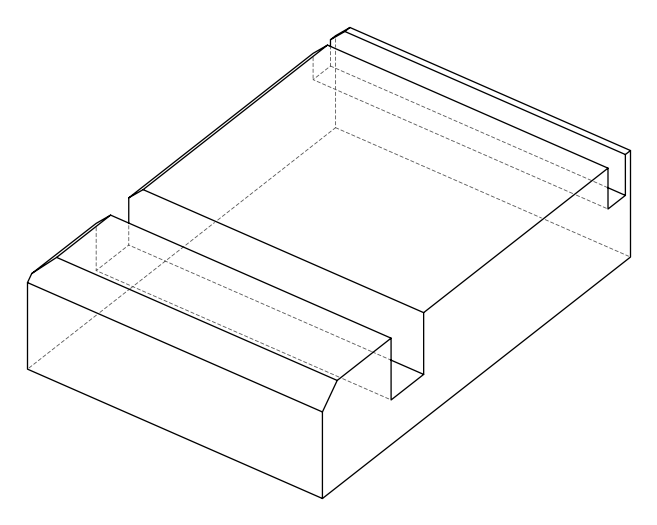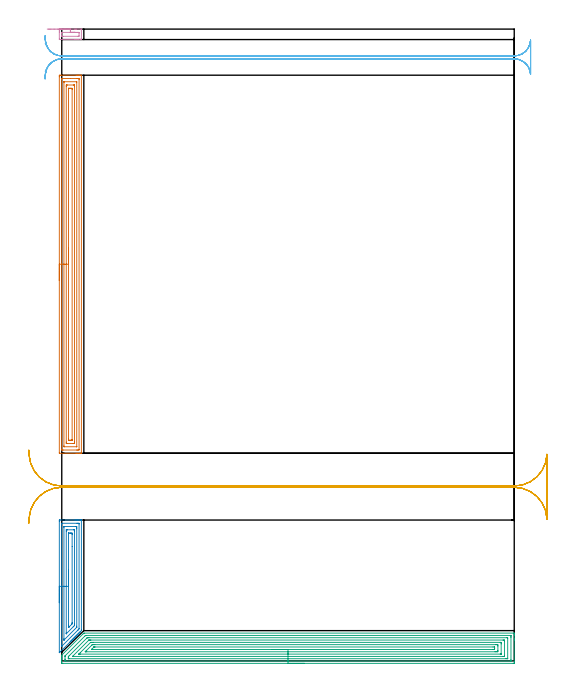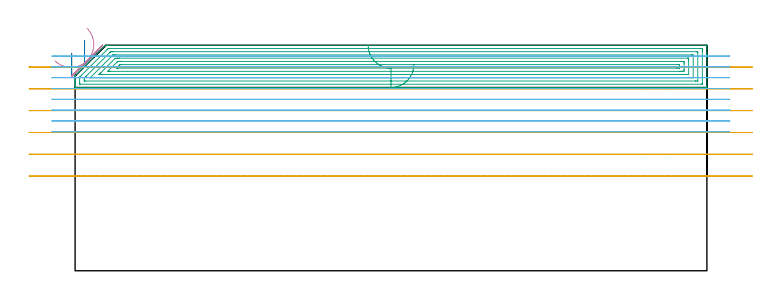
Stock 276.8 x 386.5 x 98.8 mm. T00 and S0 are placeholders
(PLAN: 6 operations, 2 tool changes, 48.4 min)
(1 AREA_MILL | FG_CHAMFER_SURFACE | UGT0205_001 | 9.53 min | 22338 mm3)
(2 AREA_MILL_1 | FG_CHAMFER_SURFACE_1 | UGT0205_001 | 3.27 min | 8410 mm3)
(3 AREA_MILL_2 | FG_CHAMFER_SURFACE_2 | UGT0205_001 | 15.52 min | 46167 mm3)
(4 AREA_MILL_3 | FG_CHAMFER_SURFACE_3 | UGT0205_001 | 0.48 min | 1210 mm3)
(5 MILL_RECTANGULAR_SLOT | SLOT_RECTANGULAR | UGT0201_019 | Follow Part, ap 10, ae 75% | 9.22 min | 645945 mm3)
(6 MILL_RECTANGULAR_SLOT_1 | SLOT_RECTANGULAR_1 | UGT0201_094 | Follow Part, ap 5, ae 75% | 10.35 min | 227543 mm3)
(TOOL UGT0205_001 | Chamfer Mill 20 x 3 x 45 deg. | D20 FL50 Z2)
(TOOL UGT0201_019 | End mill 40 mm | D40 FL63 Z6)
(TOOL UGT0201_094 | End mill 20 mm | D20 FL38 Z4)
(OP 1 AREA_MILL)
G17 G21 G94 G90
T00 M6
G54
G17 G0 G90 X-1.5 Y232.65 S1061 M3
G43 Z108.8 H0
Z95.3
G94 G1 Y232.688 Z94.428 F250.
Y232.802 Z93.563
Y232.991 Z92.712
Y233.253 Z91.88
Y233.587 Z91.074
Y233.99 Z90.3
Y234.458 Z89.564
Y234.99 Z88.872
Y235.579 Z88.229
Y236.222 Z87.64
Y236.914 Z87.108
Y237.65 Z86.64
Y238.424 Z86.237
Y239.23 Z85.903
Y240.062 Z85.641
Y240.914 Z85.452
Y241.778 Z85.338
Y242.65 Z85.3
Y357.35
X-1.499 Y357.703 Z85.301
X-1.494 Y358.236 Z85.303
X-1.492 Y358.292 Z85.306
X-0.963 Y358.296 Z85.834
X-0.368 Y358.3 Z86.429
X8.8 Z95.594
X9.386 Z96.183
X9.688 Z96.484
X10.274 Z97.07
X10.575 Z97.37
X11.179 Z97.978
X11.463 Z98.262
X11.635 Z98.435
X11.97 Y358.293 Z98.761
X11.997 Y358.29 Z98.788
X12. Y358.148 Z98.8
Y127.152
X11.997 Y127.01 Z98.788
X11.97 Y127.007 Z98.761
X11.635 Y127. Z98.434
X11.178 Z97.978
X10.575 Z97.37
X9.386 Z96.183
X8.8 Z95.594
X-1.257 Y127.001 Z85.54
X-1.492 Y127.01 Z85.306
X-1.499 Y127.244 Z85.299
Y127.278
X-1.5 Y242.65 Z85.3
X-0.086 Z86.714
Y355.929
X-0.075 Y356.29 Z86.725
X0.434 Y356.298 Z87.234
X5.314 Y356.3 Z92.114
X9.308 Z96.108
X9.688 Z96.488
X10.198 Y356.298 Z96.998
X10.575 Y356.29 Z97.375
X10.585 Y355.919 Z97.385
X10.586 Y355.909 Z97.386
Y129.371
X10.575 Y129.01 Z97.375
X10.066 Y129.002 Z96.866
X9.688 Y129. Z96.488
X9.18 Z95.98
X0.812 Z87.612
X0.302 Y129.002 Z87.102
X-0.075 Y129.01 Z86.725
X-0.086 Y129.381 Z86.714
Y129.392
Y242.65
X1.328 Z88.128
Y354.135
X1.329 Y354.228 Z88.129
X1.332 Y354.274 Z88.132
X1.334 Y354.289 Z88.134
X1.372 Y354.293 Z88.172
X1.536 Y354.299 Z88.336
X8.964 Z95.764
X9.074 Y354.295 Z95.874
X9.156 Y354.29 Z95.956
X9.165 Y354.257 Z95.965
X9.168 Y354.135 Z95.968
X9.171 Y353.762 Z95.971
Y131.165
Y131.072
X9.168 Y131.026 Z95.968
X9.166 Y131.012 Z95.966
X9.128 Y131.007 Z95.928
X8.964 Y131.001 Z95.764
X1.536 Z88.336
X1.426 Y131.005 Z88.226
X1.344 Y131.01 Z88.144
X1.335 Y131.043 Z88.135
X1.332 Y131.165 Z88.132
X1.329 Y131.538 Z88.129
X1.328 Y242.65 Z88.128
X2.743 Z89.543
Y351.459
X2.747 Y352.191 Z89.547
X2.75 Y352.29 Z89.55
X2.848 Y352.294 Z89.648
X3.057 Y352.298 Z89.857
X3.475 Y352.3 Z90.275
X7.076 Z93.876
X7.462 Y352.298 Z94.262
X7.655 Y352.294 Z94.455
X7.745 Y352.29 Z94.545
X7.75 Y352.227 Z94.55
X7.756 Y351.616 Z94.556
X7.757 Y351.459 Z94.557
Y133.841
X7.753 Y133.109 Z94.553
X7.75 Y133.01 Z94.55
X7.652 Y133.006 Z94.452
X7.443 Y133.002 Z94.243
X7.025 Y133. Z93.825
X3.424 Z90.224
X3.038 Y133.002 Z89.838
X2.845 Y133.006 Z89.645
X2.755 Y133.01 Z89.555
X2.75 Y133.073 Z89.55
X2.744 Y133.684 Z89.544
X2.743 Y133.841 Z89.543
Y242.65
X4.157 Z90.957
Y350.089
X4.159 Y350.227 Z90.959
X4.162 Y350.275 Z90.962
X4.165 Y350.291 Z90.965
X4.169 Y350.294 Z90.969
X4.207 Y350.297 Z91.007
X4.362 Y350.299 Z91.162
X4.629 Y350.3 Z91.429
X5.25 Z92.05
X5.517 Y350.299 Z92.317
X6.138 Y350.29 Z92.938
X6.336 Y350.285 Z93.136
X6.341 Y349.882 Z93.141
X6.342 Y349.676 Z93.142
X6.343 Y135.211 Z93.143
X6.341 Y135.074 Z93.141
X6.338 Y135.025 Z93.138
X6.335 Y135.009 Z93.135
X6.331 Y135.006 Z93.131
X6.293 Y135.003 Z93.093
X6.138 Y135.001 Z92.938
X5.871 Y135. Z92.671
X5.25 Z92.05
X4.983 Y135.001 Z91.783
X4.362 Y135.01 Z91.162
X4.164 Y135.015 Z90.964
X4.159 Y135.418 Z90.959
X4.158 Y135.624 Z90.958
X4.157 Y242.65 Z90.957
Y243.522 Z90.995
Y244.386 Z91.109
Y245.238 Z91.298
Y246.07 Z91.56
Y246.876 Z91.894
Y247.65 Z92.297
Y248.386 Z92.765
Y249.078 Z93.296
Y249.721 Z93.886
Y250.31 Z94.529
Y250.842 Z95.221
Y251.31 Z95.957
Y251.713 Z96.731
Y252.047 Z97.537
Y252.309 Z98.369
Y252.498 Z99.22
Y252.612 Z100.085
Y252.65 Z100.957
G0 Z108.8
M5
M2
(OP 2 AREA_MILL_1)
G17 G21 G94 G90
T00 M6
G54
G17 G0 G90 X-1.5 Y35.6 S1061 M3
G43 Z108.8 H0
Z95.3
G94 G1 Y35.638 Z94.428 F250.
Y35.752 Z93.564
Y35.941 Z92.712
Y36.203 Z91.88
Y36.537 Z91.074
Y36.94 Z90.3
Y37.409 Z89.564
Y37.94 Z88.872
Y38.529 Z88.229
Y39.172 Z87.64
Y39.864 Z87.108
Y40.6 Z86.64
Y41.374 Z86.237
Y42.18 Z85.903
Y43.012 Z85.641
Y43.864 Z85.452
Y44.729 Z85.338
Y45.6 Z85.3
Y85.283
X-1.499 Y85.634 Z85.301
X-1.493 Y86.166 Z85.304
X-1.491 Y86.193 Z85.305
X-0.963 Y86.2 Z85.834
X7.913 Z94.707
X8.558 Z95.356
X8.8 Z95.597
X9.446 Z96.243
X9.688 Z96.484
X10.172 Z96.971
X10.979 Z97.778
X11.463 Z98.262
X11.708 Z98.506
X11.976 Y86.193 Z98.768
X11.997 Y86.19 Z98.789
X12. Y86.079 Z98.8
Y18.911
X11.994 Y18.494 Z98.792
X11.522 Y18.021 Z98.32
X11.225 Y17.725 Z98.024
X11.167 Y17.666 Z97.964
X11.109 Y17.609 Z97.908
X10.929 Y17.428 Z97.728
X10.871 Y17.37 Z97.668
X10.814 Y17.314 Z97.613
X10.632 Y17.132 Z97.431
X10.575 Y17.074 Z97.372
X10.519 Y17.019 Z97.318
X10.335 Y16.835 Z97.134
X10.28 Y16.778 Z97.076
X10.224 Y16.723 Z97.023
X10.039 Y16.538 Z96.838
X9.984 Y16.482 Z96.78
X9.929 Y16.428 Z96.728
X9.742 Y16.242 Z96.541
X9.688 Y16.186 Z96.485
X9.633 Y16.133 Z96.432
X9.446 Y15.945 Z96.245
X9.392 Y15.891 Z96.189
X9.338 Y15.838 Z96.137
X9.149 Y15.649 Z95.948
X9.096 Y15.595 Z95.893
X9.043 Y15.543 Z95.842
X8.853 Y15.352 Z95.652
X8.8 Y15.299 Z95.597
X8.748 Y15.247 Z95.547
X8.556 Y15.056 Z95.355
X8.504 Y15.003 Z95.301
X8.453 Y14.952 Z95.252
X8.26 Y14.759 Z95.059
X8.209 Y14.707 Z95.005
X8.158 Y14.657 Z94.957
X7.963 Y14.463 Z94.762
X7.913 Y14.411 Z94.71
X7.862 Y14.362 Z94.661
X7.667 Y14.166 Z94.466
X7.617 Y14.115 Z94.414
X7.567 Y14.067 Z94.366
X7.37 Y13.87 Z94.169
X7.321 Y13.82 Z94.118
X7.272 Y13.772 Z94.071
X7.073 Y13.573 Z93.872
X7.025 Y13.524 Z93.822
X6.977 Y13.476 Z93.776
X6.777 Y13.276 Z93.576
X6.729 Y13.228 Z93.526
X6.682 Y13.181 Z93.481
X6.48 Y12.98 Z93.279
X6.433 Y12.932 Z93.23
X6.387 Y12.886 Z93.186
X6.184 Y12.683 Z92.983
X6.138 Y12.636 Z92.935
X6.091 Y12.591 Z92.89
X5.887 Y12.387 Z92.686
X5.842 Y12.34 Z92.639
X5.796 Y12.296 Z92.595
X5.591 Y12.09 Z92.39
X5.546 Y12.045 Z92.343
X5.501 Y12.001 Z92.3
X5.294 Y11.794 Z92.093
X5.25 Y11.749 Z92.047
X5.206 Y11.705 Z92.005
X4.998 Y11.497 Z91.797
X-0.963 Y5.536 Z85.835
X-1.23 Y5.27 Z85.569
X-1.407 Y5.098 Z85.391
X-1.492 Y5.019 Z85.305
X-1.499 Y5.208 Z85.301
X-1.5 Y5.239 Z85.3
Y45.6
X-0.086 Z86.714
X-0.085 Y83.865 Z86.715
X-0.075 Y84.19 Z86.725
X0.469 Y84.199 Z87.269
X9.343 Y84.2 Z96.143
X9.688 Z96.488
X10.233 Y84.198 Z97.033
X10.575 Y84.19 Z97.375
X10.585 Y83.855 Z97.385
X10.586 Y83.844 Z97.386
X10.585 Y19.79 Z97.385
X10.575 Y19.537 Z97.375
X10.266 Y19.22 Z97.066
X9.961 Y18.911 Z96.761
X9.824 Y18.774 Z96.624
X0.175 Y9.125 Z86.975
X0.048 Y9.002 Z86.848
X-0.075 Y8.886 Z86.725
X-0.085 Y9.125 Z86.715
X-0.086 Y9.135 Z86.714
Y45.6
X1.328 Z88.128
X1.329 Y81.557 Z88.129
X1.331 Y82.075 Z88.131
X1.333 Y82.167 Z88.133
X1.335 Y82.183 Z88.135
X1.369 Y82.19 Z88.169
X1.451 Y82.195 Z88.251
X1.576 Y82.199 Z88.376
X8.8 Z95.6
X8.925 Y82.196 Z95.725
X9.165 Y82.189 Z95.965
X9.166 Y82.075 Z95.966
X9.17 Y81.705 Z95.97
X9.171 Y81.186 Z95.971
Y80.814
Y21.208
X9.169 Y20.69 Z95.969
X9.167 Y20.598 Z95.967
X9.165 Y20.579 Z95.965
X9.153 Y20.562 Z95.953
X9.126 Y20.529 Z95.926
X9.045 Y20.445 Z95.845
X1.492 Y12.892 Z88.292
X1.44 Y12.843 Z88.24
X1.378 Y12.787 Z88.178
X1.335 Y12.751 Z88.135
X1.333 Y12.82 Z88.133
X1.33 Y12.934 Z88.13
X1.329 Y13.055 Z88.129
X1.328 Y13.573 Z88.128
Y45.6
X2.743 Z89.543
Y79.406
X2.748 Y80.135 Z89.548
X2.749 Y80.181 Z89.549
X2.783 Y80.19 Z89.583
X2.881 Y80.194 Z89.681
X3.079 Y80.198 Z89.879
X3.475 Y80.2 Z90.275
X3.571 Z90.371
X7.121 Z93.921
X7.462 Y80.199 Z94.262
X7.632 Y80.196 Z94.432
X7.717 Y80.191 Z94.517
X7.75 Y80.187 Z94.55
X7.757 Y79.406 Z94.557
Y22.469
X7.755 Y21.738 Z94.555
X7.753 Y21.658 Z94.553
X7.75 Y21.623 Z94.55
X7.722 Y21.58 Z94.522
X7.376 Y21.228 Z94.176
X7.025 Y20.874 Z93.825
X2.829 Y16.678 Z89.629
X2.784 Y16.634 Z89.584
X2.752 Y16.606 Z89.552
X2.748 Y16.605 Z89.548
X2.746 Y16.607 Z89.546
X2.745 Y16.636 Z89.545
X2.743 Y16.976 Z89.543
Y17.132
Y45.6
X4.157 Z90.957
Y77.833
X4.158 Y78.039 Z90.958
X4.162 Y78.176 Z90.962
X4.164 Y78.192 Z90.964
X4.167 Y78.195 Z90.967
X4.184 Y78.198 Z90.984
X4.678 Y78.2 Z91.478
X5.25 Z92.05
X5.567 Y78.199 Z92.367
X6.138 Y78.193 Z92.938
X6.321 Y78.19 Z93.121
X6.336 Y77.833 Z93.136
X6.34 Y77.627 Z93.14
X6.342 Y77.422 Z93.142
X6.343 Y69.996 Z93.143
Y23.359
X6.342 Y23.154 Z93.142
X6.338 Y22.811 Z93.138
X6.335 Y22.646 Z93.135
X6.138 Y22.436 Z92.938
X4.392 Y20.69 Z91.192
X4.377 Y20.676 Z91.177
X4.362 Y20.663 Z91.162
X4.164 Y20.502 Z90.964
X4.161 Y20.69 Z90.961
X4.158 Y20.895 Z90.958
X4.157 Y21.58 Z90.957
Y21.786
Y45.6
Y46.472 Z90.995
Y47.337 Z91.109
Y48.188 Z91.298
Y49.02 Z91.56
Y49.826 Z91.894
Y50.6 Z92.297
Y51.336 Z92.765
Y52.028 Z93.296
Y52.671 Z93.886
Y53.261 Z94.529
Y53.792 Z95.221
Y54.26 Z95.957
Y54.663 Z96.731
Y54.997 Z97.537
Y55.259 Z98.369
Y55.448 Z99.22
Y55.562 Z100.085
Y55.6 Z100.957
G0 Z108.8
M5
M2
(OP 3 AREA_MILL_2)
G17 G21 G94 G90
T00 M6
G54
G17 G0 G90 X148.4 Y-1.5 S1061 M3
G43 Z108.8 H0
Z90.3
G94 G1 X148.362 Z89.428 F250.
X148.248 Z88.564
X148.059 Z87.712
X147.797 Z86.88
X147.463 Z86.074
X147.06 Z85.3
X146.591 Z84.564
X146.06 Z83.872
X145.471 Z83.229
X144.828 Z82.64
X144.136 Z82.109
X143.4 Z81.64
X142.626 Z81.237
X141.82 Z80.903
X140.988 Z80.641
X140.136 Z80.452
X139.272 Z80.338
X138.4 Z80.3
X0.598
X0.155 Y-1.495 Z80.302
X0.01 Y-1.491 Z80.305
X0. Y-1.058 Z80.737
Y-0.768 Z81.028
Y-0.177 Z81.617
Y0.403 Z82.201
Y0.704 Z82.5
Y1.284 Z83.081
Y1.584 Z83.38
Y2.185 Z83.984
Y2.465 Z84.265
Y3.306 Z85.106
Y3.336 Z85.136
Y3.5 Z85.297
X13.031 Y16.531 Z98.33
X13.502 Y17. Z98.798
X13.977 Z98.8
X276.648
X276.79 Y16.994 Z98.793
X276.8 Y16.698 Z98.498
Y16.278 Z98.077
Y15.677 Z97.472
Y13.615 Z95.412
Y13.035 Z94.829
Y12.444 Z94.24
Y-0.468 Z81.33
X276.796 Y-1.058 Z80.739
X276.79 Y-1.491 Z80.306
X276.645 Y-1.496 Z80.302
X276.202 Y-1.5 Z80.3
X138.4
Y-0.086 Z81.714
X2.382 Y-0.085 Z81.715
X2.288 Y-0.084 Z81.716
X2.026 Y-0.079 Z81.721
X2.01 Y0.006 Z81.806
X2.003 Y0.197 Z81.997
X2.001 Y0.704 Z82.504
X2. Y1.081 Z82.881
X2.001 Y2.841 Z84.641
X2.006 Y2.968 Z84.768
X2.01 Y3.03 Z84.83
X2.038 Y3.076 Z84.876
X2.297 Y3.346 Z85.146
X2.339 Y3.389 Z85.189
X13.977 Y15.027 Z96.827
X14.306 Y15.352 Z97.152
X14.497 Y15.538 Z97.338
X14.53 Y15.568 Z97.368
X14.571 Y15.579 Z97.379
X14.669 Y15.582 Z97.382
X14.869 Y15.585 Z97.385
X274.418
X274.512 Y15.584 Z97.384
X274.774 Y15.579 Z97.379
X274.79 Y15.494 Z97.294
X274.796 Y15.303 Z97.103
X274.799 Y14.796 Z96.596
X274.8 Y14.419 Z96.219
X274.799 Y0.704 Z82.504
X274.798 Y0.329 Z82.129
X274.79 Y-0.05 Z81.75
X274.784 Y-0.08 Z81.72
X274.767 Y-0.081 Z81.719
X274.718 Y-0.084 Z81.716
X274.618 Y-0.085 Z81.715
X274.418 Y-0.086 Z81.714
X138.4
Y1.328 Z83.128
X4.425 Y1.329 Z83.129
X4.166 Y1.33 Z83.13
X4.08 Y1.332 Z83.132
X4.019 Y1.335 Z83.135
X4.01 Y1.421 Z83.221
X4.005 Y1.584 Z83.384
X4.002 Y1.746 Z83.546
X4.01 Y2.465 Z84.265
X4.02 Y2.609 Z84.409
X4.166 Y2.762 Z84.562
X4.458 Y3.058 Z84.858
X4.745 Y3.346 Z85.146
X15.093 Y13.694 Z95.494
X15.317 Y13.915 Z95.715
X15.541 Y14.132 Z95.932
X15.573 Y14.162 Z95.962
X15.632 Y14.165 Z95.965
X15.761 Y14.168 Z95.968
X16.394 Y14.171 Z95.971
X16.653
X272.375
X272.634 Y14.169 Z95.969
X272.72 Y14.168 Z95.968
X272.781 Y14.165 Z95.965
X272.79 Y14.079 Z95.879
X272.796 Y13.915 Z95.715
X272.799 Y13.753 Z95.553
Y1.584 Z83.384
X272.798 Y1.423 Z83.223
X272.792 Y1.367 Z83.167
X272.787 Y1.335 Z83.135
X272.763 Y1.334 Z83.134
X272.634 Y1.332 Z83.132
X272.001 Y1.329 Z83.129
X271.742
X138.4 Y1.328 Z83.128
Y2.743 Z84.543
X6.688
X6.639 Y2.745 Z84.545
X6.609 Y2.747 Z84.547
X6.608 Y2.748 Z84.548
X6.617 Y2.761 Z84.561
X6.683 Y2.833 Z84.633
X6.726 Y2.877 Z84.677
X16.326 Y12.477 Z94.277
X16.435 Y12.585 Z94.385
X16.525 Y12.671 Z94.471
X16.587 Y12.726 Z94.526
X16.619 Y12.75 Z94.55
X16.653 Y12.752 Z94.552
X16.936 Y12.755 Z94.555
X17.545 Y12.757 Z94.557
X17.825
X269.958
X270.241 Y12.756 Z94.556
X270.685 Y12.752 Z94.552
X270.784 Y12.75 Z94.55
X270.79 Y12.577 Z94.377
X270.799 Y12.204 Z94.004
Y2.931 Z84.731
X270.797 Y2.827 Z84.627
X270.794 Y2.775 Z84.575
X270.791 Y2.754 Z84.554
X270.771 Y2.75 Z84.55
X270.566 Y2.746 Z84.546
X269.958 Y2.743 Z84.543
X269.677
X138.4
Y4.157 Z85.957
X11.372
X10.478 Y4.158 Z85.958
X10.477 Y4.16 Z85.96
X10.474 Y4.163 Z85.963
X10.532 Y4.227 Z86.027
X10.911 Y4.612 Z86.412
X11.301 Y5.003 Z86.803
X17.545 Y11.246 Z93.046
X17.56 Y11.258 Z93.058
X17.583 Y11.273 Z93.073
X18.372 Y11.337 Z93.137
X18.436 Y11.339 Z93.139
X19.258 Y11.343 Z93.143
X19.328
X268.245
X268.387 Y11.341 Z93.141
X268.67 Y11.336 Z93.136
X268.791 Y11.33 Z93.13
X268.794 Y11.314 Z93.114
X268.796 Y11.273 Z93.073
X268.8 Y10.656 Z92.456
Y10.392 Z92.192
X268.799 Y4.227 Z86.027
X268.798 Y4.188 Z85.988
X268.794 Y4.17 Z85.97
X268.793 Y4.166 Z85.966
X268.741 Y4.164 Z85.964
X268.458 Y4.158 Z85.958
X268.316 Y4.157 Z85.957
X268.245
X138.4
Y5.571 Z87.371
X15.291
X14.869 Y5.572 Z87.372
X14.395 Y5.575 Z87.375
X14.366 Y5.578 Z87.378
X14.347 Y5.588 Z87.388
X14.802 Y6.054 Z87.854
X18.347 Y9.599 Z91.399
X18.436 Y9.687 Z91.487
X18.678 Y9.918 Z91.718
X18.912 Y9.923 Z91.723
X19.328 Y9.927 Z91.727
X19.798 Y9.929 Z91.729
X20.22
X265.499 Y9.928 Z91.728
X265.971 Y9.926 Z91.726
X266.391 Y9.922 Z91.722
X266.79 Y9.909 Z91.709
X266.795 Y9.512 Z91.312
X266.799 Y9.108 Z90.908
Y6.466 Z88.266
X266.796 Y5.988 Z87.788
X266.793 Y5.591 Z87.391
X266.391 Y5.578 Z87.378
X265.919 Y5.574 Z87.374
X265.499 Y5.572 Z87.372
X265.029 Y5.571 Z87.371
X138.4
Y6.985 Z88.785
X18.903
X18.436 Y6.986 Z88.786
X18.316 Y6.988 Z88.788
X18.22 Y6.992 Z88.792
X18.202 Y6.996 Z88.796
X18.205 Y7. Z88.8
X18.251 Y7.052 Z88.852
X18.303 Y7.105 Z88.905
X18.436 Y7.239 Z89.039
X19.328 Y8.131 Z89.931
X19.58 Y8.382 Z90.182
X19.673 Y8.473 Z90.273
X19.702 Y8.498 Z90.298
X19.717 Y8.508 Z90.308
X19.737 Y8.51 Z90.31
X19.833 Y8.512 Z90.312
X20.22 Y8.515 Z90.315
X20.338
X263.833
X264.607 Y8.514 Z90.314
X264.727 Y8.512 Z90.312
X264.776 Y8.508 Z90.308
X264.791 Y8.504 Z90.304
X264.795 Y8.497 Z90.297
X264.798 Y8.485 Z90.285
X264.8 Y8.44 Z90.24
Y7.75 Z89.55
X264.799 Y7.56 Z89.36
X264.797 Y7.369 Z89.169
X264.79 Y6.994 Z88.794
X264.607 Y6.989 Z88.789
X264.488 Y6.987 Z88.787
X263.715 Y6.985 Z88.785
X263.597
X138.4
X137.528 Z88.823
X136.663 Z88.937
X135.812 Z89.126
X134.98 Z89.388
X134.174 Z89.722
X133.4 Z90.125
X132.664 Z90.594
X131.972 Z91.125
X131.329 Z91.714
X130.74 Z92.357
X130.208 Z93.05
X129.74 Z93.785
X129.337 Z94.559
X129.003 Z95.365
X128.741 Z96.197
X128.552 Z97.049
X128.438 Z97.914
X128.4 Z98.785
G0 Z108.8
M5
M2
(OP 4 AREA_MILL_3)
G17 G21 G94 G90
T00 M6
G54
G17 G0 G90 X-8.892 Y386.5 S1061 M3
G43 Z108.8 H0
Z92.046
G94 G1 X-8.249 Z91.456 F250.
X-7.557 Z90.925
X-6.821 Z90.456
X-6.047 Z90.053
X-5.241 Z89.72
X-4.409 Z89.457
X-3.558 Z89.268
X-2.693 Z89.155
X-1.821 Z89.117
X-0.95 Z89.155
X-0.085 Z89.268
X0.767 Z89.457
X1.599 Z89.72
X2.405 Z90.053
X3.179 Z90.456
X3.915 Z90.925
X4.607 Z91.456
X5.25 Z92.046
X7.913 Z94.706
X8.613 Z95.411
X8.8 Z95.598
X11.774 Z98.573
X11.982 Y386.494 Z98.774
X11.997 Y386.49 Z98.789
X12. Y386.406 Z98.8
Y380.193
X11.997 Y380.109 Z98.789
X11.982 Y380.106 Z98.774
X11.774 Y380.1 Z98.572
X10.062 Z96.86
X8.8 Z95.598
X8.613 Z95.411
X7.913 Z94.706
X-1.193 Z85.603
X-1.315 Y380.101 Z85.482
X-1.491 Y380.11 Z85.305
X-1.499 Y380.285 Z85.299
X-1.5 Y380.637 Z85.3
Y384.725
Y385.963
X-1.497 Y386.497 Z85.299
Y386.498 Z85.3
X-0.963 Y386.5 Z85.833
X5.25 Z92.046
X5.248 Y385.964 Z92.048
X5.25 Y384.5 Z92.05
X9.376 Z96.176
X9.688 Z96.488
X10.265 Y384.498 Z97.065
X10.575 Y384.49 Z97.375
X10.585 Y384.188 Z97.385
X10.586 Y384.177 Z97.386
X10.585 Y382.402 Z97.385
X10.575 Y382.11 Z97.375
X9.999 Y382.101 Z96.799
X0.812 Y382.1 Z87.612
X0.235 Y382.102 Z87.035
X-0.075 Y382.11 Z86.725
X-0.085 Y382.412 Z86.715
X-0.086 Y382.423 Z86.714
Y384.198
X-0.075 Y384.49 Z86.725
X0.501 Y384.499 Z87.301
X5.25 Y384.5 Z92.05
X5.839 Z92.693
X6.37 Z93.385
X6.839 Z94.121
X7.242 Z94.895
X7.576 Z95.701
X7.838 Z96.533
X8.027 Z97.385
X8.141 Z98.249
X8.179 Z99.121
X8.141 Z99.993
X8.027 Z100.858
X7.838 Z101.709
X7.576 Z102.541
X7.242 Z103.347
X6.839 Z104.121
X6.37 Z104.857
X5.839 Z105.549
X5.25 Z106.192
G0 Z108.8
M5
M2
(OP 5 MILL_RECTANGULAR_SLOT)
G17 G21 G94 G90
T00 M6
G54
G17 G0 G90 X-20.223 Y85.977 S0 M3
G43 Z108.8 H0
Z89.25
G94 G1 X-19.81 Y88.948 F250.
G2 X0. Y106.2 R20. F500.
G1 X1.341
X251.341 F450.
X276.8 F500.
G2 X296.79 Y86.832 R20.
G1 Y126.368
G2 X276.8 Y107. R20.
G1 X0.
G2 X-19.81 Y124.253 R20.
G1 X-20.223 Y127.225 F250.
G0 X-20.134 Y84.3 Z79.7
G1 X-19.97 Y87.295
G2 X-0.32 Y106.197 R20. F500.
X0. Y106.2 R20. F438.
G1 X249.68
X259.68 F493.
X276.8 F500.
G2 X296.79 Y86.832 R20.
G1 Y126.368
G2 X276.8 Y107. R20.
G1 X0.
G2 X-19.97 Y125.905 R20.
G1 X-20.134 Y128.9 F250.
G0 Y84.3 Z70.15
G1 X-19.97 Y87.295
G2 X-0.32 Y106.197 R20. F500.
X0. Y106.2 R20. F418.
G1 X249.68
X259.68 F464.
X276.8 F500.
G2 X296.79 Y86.832 R20.
G1 Y126.368
G2 X276.8 Y107. R20.
G1 X0.
G2 X-19.97 Y125.905 R20.
G1 X-20.134 Y128.9 F250.
G0 Y84.3 Z60.6
G1 X-19.97 Y87.295
G2 X-0.32 Y106.197 R20. F500.
X0. Y106.2 R20. F438.
G1 X249.68
X259.68 F493.
X276.8 F500.
G2 X296.79 Y86.832 R20.
G1 Y126.368
G2 X276.8 Y107. R20.
G1 X0.
G2 X-19.97 Y125.905 R20.
G1 X-20.134 Y128.9 F250.
G0 Y84.3 Z51.05
G1 X-19.97 Y87.295
G2 X-0.32 Y106.197 R20. F500.
X0. Y106.2 R20. F438.
G1 X249.68
X259.68 F493.
X276.8 F500.
G2 X296.79 Y86.832 R20.
G1 Y126.368
G2 X276.8 Y107. R20.
G1 X0.
G2 X-19.97 Y125.905 R20.
G1 X-20.134 Y128.9 F250.
G0 Y84.3 Z41.5
G1 X-19.97 Y87.295
G2 X-0.32 Y106.197 R20. F500.
X0. Y106.2 R20. F418.
G1 X249.68
X259.68 F464.
X276.8 F500.
G2 X296.79 Y86.832 R20.
G1 Y126.368
G2 X276.8 Y107. R20.
G1 X0.
G2 X-19.97 Y125.905 R20.
G1 X-20.134 Y128.9 F250.
G0 Z108.8
M5
M2
(OP 6 MILL_RECTANGULAR_SLOT_1)
G17 G21 G94 G90
T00 M6
G54
G17 G0 G90 X-10.17 Y360.66 S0 M3
G43 Z108.8 H0
Z94.062
G94 G1 X-8.681 Y363.264 F250.
G2 X0. Y368.3 R10. F500.
G1 X276.8
G2 X286.79 Y358.747 R10.
G1 X286.8
Y379.653
X286.79
G2 X276.8 Y370.1 R10.
G1 X0.
G2 X-8.679 Y375.133 R10.
G1 X-10.169 Y377.737 F250.
G0 X-10.439 Y358.143 Z89.325
G1 X-9.62 Y361.029
G2 X0. Y368.3 R10. F500.
G1 X276.8
G2 X286.79 Y358.747 R10.
G1 Y379.653
G2 X276.8 Y370.1 R10.
G1 X0.
G2 X-9.621 Y377.372 R10.
G1 X-10.439 Y380.258 F250.
G0 X-10.202 Y356.083 Z84.587
G1 X-9.97 Y359.074
G2 X0. Y368.3 R10. F500.
G1 X276.8
G2 X286.79 Y358.747 R10.
G1 X286.8
Y379.653
X286.79
G2 X276.8 Y370.1 R10.
G1 X0.
G2 X-9.97 Y379.326 R10.
G1 X-10.202 Y382.317 F250.
G0 Y356.083 Z79.85
G1 X-9.97 Y359.074
G2 X0. Y368.3 R10. F500.
G1 X276.8
G2 X286.79 Y358.747 R10.
G1 X286.8
Y379.653
X286.79
G2 X276.8 Y370.1 R10.
G1 X0.
G2 X-9.97 Y379.326 R10.
G1 X-10.202 Y382.317 F250.
G0 Y356.083 Z75.112
G1 X-9.97 Y359.074
G2 X0. Y368.3 R10. F500.
G1 X276.8
G2 X286.79 Y358.747 R10.
G1 X286.8
Y379.653
X286.79
G2 X276.8 Y370.1 R10.
G1 X0.
G2 X-9.97 Y379.326 R10.
G1 X-10.202 Y382.317 F250.
G0 Y356.083 Z70.375
G1 X-9.97 Y359.074
G2 X0. Y368.3 R10. F500.
G1 X276.8
G2 X286.79 Y358.747 R10.
G1 X286.8
Y379.653
X286.79
G2 X276.8 Y370.1 R10.
G1 X0.
G2 X-9.97 Y379.326 R10.
G1 X-10.202 Y382.317 F250.
G0 Y356.083 Z65.637
G1 X-9.97 Y359.074
G2 X0. Y368.3 R10. F500.
G1 X276.8
G2 X286.79 Y358.747 R10.
G1 X286.8
Y379.653
X286.79
G2 X276.8 Y370.1 R10.
G1 X0.
G2 X-9.97 Y379.326 R10.
G1 X-10.202 Y382.317 F250.
G0 Y356.083 Z60.9
G1 X-9.97 Y359.074
G2 X0. Y368.3 R10. F500.
G1 X276.8
G2 X286.79 Y358.747 R10.
G1 X286.8
Y379.653
X286.79
G2 X276.8 Y370.1 R10.
G1 X0.
G2 X-9.97 Y379.326 R10.
G1 X-10.202 Y382.317 F250.
G0 Z108.8
M5
M2
